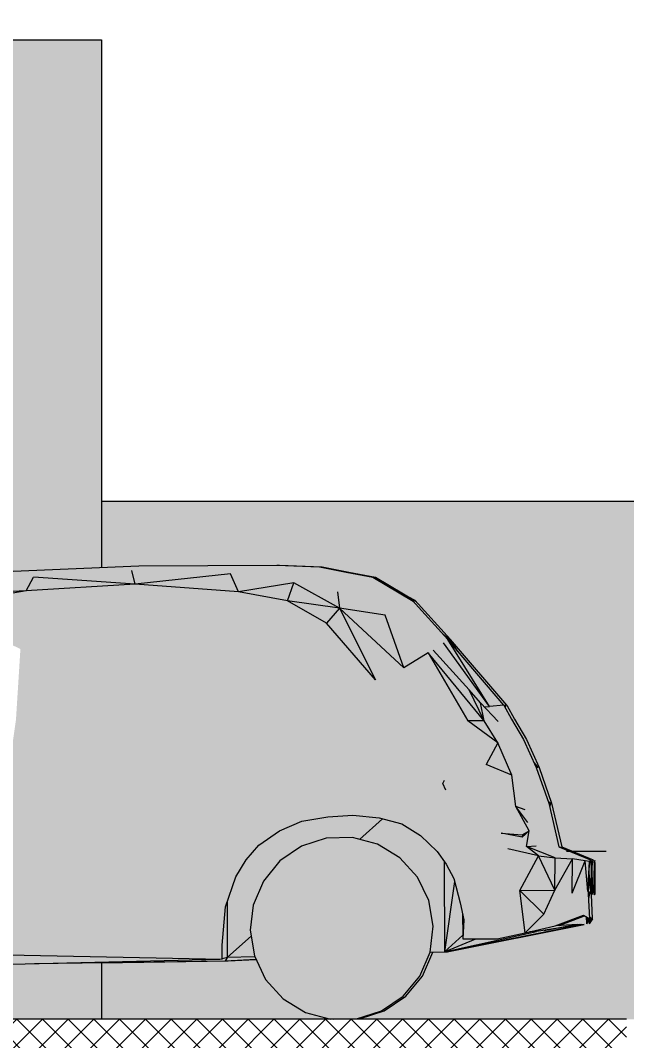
# Model space of a CAD drawing. Header units: millimetres. Extents: x 365175 to 2667127, y -330297 to -162108.
# Drawn here: x 1988079 to 1990244, y -327171 to -323525 of the extents above; entities that cross this region are included whole.
import ezdxf

# ---------------------------------------------------------------- set-up
doc = ezdxf.new("R2010")
doc.units = ezdxf.units.MM
doc.header["$MEASUREMENT"] = 0
doc.linetypes.add('Dashed', pattern=[282.222223, 141.111112, -141.111112])
for name, color, linetype in [('Cars', 7, 'Continuous'), ('Cotations - 1_100', 7, 'Continuous'), ('Sols_ Dalles', 7, 'Continuous'), ('TopoAlt', 7, 'Continuous')]:
    doc.layers.add(name, color=color, linetype=linetype)
doc.styles.add('STYLE_GENERE_4', font='')
doc.styles.get('STYLE_GENERE_4').set_extended_font_data('Arial')
doc.dimstyles.new('STYLE_GENERE__5', dxfattribs={"dimtxt": 250, "dimasz": 190, "dimexe": 0.18, "dimexo": 0.0625, "dimgap": 0, "dimtad": 1, "dimlfac": 0.001, "dimzin": 0, "dimdsep": 46, "dimtxsty": 'STYLE_GENERE_4', "dimblk": 'ARROWHEAD_6', "dimblk1": 'ARROWHEAD_6', "dimblk2": 'ARROWHEAD_6', "dimcen": 0.09, "dimse1": 1, "dimse2": 1, "dimclrd": 5, "dimclre": 5, "dimclrt": 5, "dimazin": 0, "dimtfac": 1, "dimtdec": 4, "dimtmove": 0, "dimatfit": 3, "dimfxl": 0, "dimtolj": 1, "dimtzin": 0, "dimarcsym": 0})

# ---------------------------------------------------------------- blocks, each defined once
blk = doc.blocks.new('Élément de coupe_786_2', base_point=(2255931.7, -327094.4))
at = {"layer": 'TopoAlt', "linetype": 'Continuous', "lineweight": 0, "true_color": 0x000000}
h = blk.add_hatch(color=18, dxfattribs=at)
h.paths.add_polyline_path([(1988368, -325480), (1988502.4, -325474.4), (1988994.8, -325471.6), (1988995.9, -325471.7), (1989004.7, -325471.6), (1989157, -325478), (1989252, -325496.8), (1989347.6, -325514.1), (1989463.1, -325583.3), (1989488.4, -325596.2), (1989615.1, -325737.1), (1989816, -325972), (1989843.6, -326022), (1989886.4, -326094.1), (1989931.7, -326194.5), (1989976.2, -326321.8), (1990012.5, -326478), (1990124.8, -326524.6), (1990121.9, -326548.3), (1990122.3, -326634.1), (1990122.4, -326646.3), (1990119.5, -326649.3), (1990118.5, -326648.6), (1990122.7, -326735.5), (1990110.5, -326752.8), (1990110.1, -326739.4), (1990100.6, -326752.8), (1990099.8, -326727.6), (1990094.3, -326724.2), (1990003.2, -326759), (1990068.4, -326754.8), (1990072.3, -326755.2), (1990078.3, -326754.8), (1990093.3, -326756.3), (1989603.8, -326853.1), (1989552.1, -326854.4), (1989552.1, -326854.7), (1989515.3, -326940.3), (1989455.9, -327012.1), (1989378.6, -327064.2), (1989289.8, -327092.4), (1989196.6, -327094.4), (1990344.4, -327094.4), (1990344.4, -327144.4), (1993566.1, -327144.4), (1993566.1, -327094.4), (1994466.1, -327094.4), (1994466.1, -326944.4), (1994766.1, -326944.4), (1994766.1, -325244.4), (1988368, -325244.4)])
h.paths.add_polyline_path([(1990126.5, -326638.6), (1990128.3, -326538.3), (1990128.2, -326527.6), (1990129.5, -326530.4), (1990131.5, -326527), (1990131.8, -326538.4), (1990132.2, -326634.1), (1990132.3, -326646.3), (1990129.5, -326649.3), (1990126.8, -326647.4)], flags=0)
for points in [[(1988820.6, -326885.8), (1988368, -326892.2), (1988368, -327094.4), (1989186.6, -327094.4), (1989096.7, -327070), (1989017.3, -327021.2), (1988954.9, -326952), (1988920.4, -326880.3)], [(1989186.6, -327094.4), (1989196.6, -327094.4), (1989195.9, -327094.2)]]:
    blk.add_hatch(color=18, dxfattribs=at).paths.add_polyline_path(points)
at = {"layer": 'TopoAlt', "color": 190, "linetype": 'Continuous', "lineweight": 5, "true_color": 0x8002ff}
blk.add_line((1994766.1, -325244.4), (1988368, -325244.4), dxfattribs=at)
blk = doc.blocks.new('Élément de coupe_845_2', base_point=(2255931.7, -327094.4))
at = {"layer": 'Sols_ Dalles', "linetype": 'Continuous', "lineweight": 5, "true_color": 0x252d2a}
h = blk.add_hatch(dxfattribs=at)
h.set_pattern_fill('Bloc_Béton_0002', color=250, style=0, pattern_type=2)
h.set_pattern_definition([(45, (2255931.67, -327094.36), (-45.961939, 45.961939), []), (135, (2255931.67, -327094.36), (45.961939, 45.961939), [])])
h.paths.add_polyline_path([(1980821.3, -327094.4), (1980821.3, -327244.4), (1990244.4, -327244.4), (1990244.4, -327094.4)])
at = {"layer": 'Sols_ Dalles', "color": 211, "linetype": 'Continuous', "lineweight": 5, "true_color": 0xfeaaff}
blk.add_line((1990244.4, -327094.4), (1985147.6, -327094.4), dxfattribs=at)
blk = doc.blocks.new('Élément de coupe_1157_2', base_point=(2255931.7, -327094.4))
at = {"layer": 'Cars', "linetype": 'Continuous', "lineweight": 0, "true_color": 0x000000}
for points in [[(1988502.4, -325474.4), (1987887.4, -325500), (1988125.2, -325514.9)], [(1988125.2, -325514.9), (1988476.3, -325490.9), (1988502.4, -325474.4)], [(1988476.3, -325490.9), (1988994.8, -325471.6), (1988502.4, -325474.4)], [(1988994.8, -325471.6), (1988476.3, -325490.9), (1988828.9, -325502.7)], [(1988994.8, -325471.6), (1988828.9, -325502.7), (1989147, -325478)], [(1989147, -325478), (1988828.9, -325502.7), (1989181.6, -325496.4)], [(1989242.1, -325496.8), (1989147, -325478), (1989181.6, -325496.4)], [(1987670.8, -325568.2), (1988125.2, -325514.9), (1987887.4, -325500)], [(1988476.3, -325490.9), (1988125.2, -325514.9), (1988489, -325540)], [(1988489, -325540), (1988828.9, -325502.7), (1988476.3, -325490.9)], [(1988858.5, -325567.3), (1988828.9, -325502.7), (1988489, -325540)], [(1989181.6, -325496.4), (1988828.9, -325502.7), (1989114.1, -325521.3)], [(1989055.5, -325534.8), (1988828.9, -325502.7), (1988858.5, -325567.3)], [(1989114.1, -325521.3), (1988828.9, -325502.7), (1989055.5, -325534.8)], [(1989114.1, -325521.3), (1989298.1, -325542.7), (1989181.6, -325496.4)], [(1989315.6, -325515.9), (1989181.6, -325496.4), (1989298.1, -325542.7)], [(1989181.6, -325496.4), (1989315.6, -325515.9), (1989242.1, -325496.8)], [(1989337.7, -325514.1), (1989242.1, -325496.8), (1989315.6, -325515.9)], [(1989315.6, -325515.9), (1989481.9, -325600.6), (1989337.7, -325514.1)], [(1987670.8, -325568.2), (1987756.4, -325580.6), (1988125.2, -325514.9)], [(1988125.2, -325514.9), (1987756.4, -325580.6), (1988098.8, -325562.8)], [(1988858.5, -325567.3), (1988489, -325540), (1988078.8, -325771.1)], [(1988098.8, -325562.8), (1988078.8, -325771.1), (1988489, -325540)], [(1988098.8, -325562.8), (1988489, -325540), (1988125.2, -325514.9)], [(1989055.5, -325534.8), (1988858.5, -325567.3), (1989033.5, -325598.9)], [(1989033.5, -325598.9), (1989219, -325625), (1989055.5, -325534.8)], [(1989114.1, -325521.3), (1989055.5, -325534.8), (1989211.4, -325566.9)], [(1989211.4, -325566.9), (1989055.5, -325534.8), (1989219, -325625)], [(1989211.4, -325566.9), (1989317.1, -325569.7), (1989114.1, -325521.3)], [(1989298.1, -325542.7), (1989114.1, -325521.3), (1989317.1, -325569.7)], [(1989298.1, -325542.7), (1989478.6, -325603), (1989315.6, -325515.9)], [(1989478.6, -325603), (1989298.1, -325542.7), (1989466.2, -325619.6)], [(1989298.1, -325542.7), (1989317.1, -325569.7), (1989466.2, -325619.6)], [(1989481.9, -325600.6), (1989315.6, -325515.9), (1989478.6, -325603)], [(1987756.4, -325580.6), (1987768.6, -325623.4), (1988098.8, -325562.8)], [(1988098.8, -325562.8), (1987768.6, -325623.4), (1988078.8, -325771.1)], [(1988078.8, -325771.1), (1988959.2, -325770.9), (1988858.5, -325567.3)], [(1989033.5, -325598.9), (1988858.5, -325567.3), (1988959.2, -325770.9)], [(1989381.4, -325650.6), (1989211.4, -325566.9), (1989219, -325625)], [(1989211.4, -325566.9), (1989381.4, -325650.6), (1989359.6, -325594.4)], [(1989359.6, -325594.4), (1989317.1, -325569.7), (1989211.4, -325566.9)], [(1989317.1, -325569.7), (1989359.6, -325594.4), (1989466.2, -325619.6)], [(1989453.2, -325583.3), (1989481.9, -325600.6), (1989478.4, -325596.2)], [(1988959.2, -325770.9), (1989172.5, -325679.4), (1989033.5, -325598.9)], [(1989219, -325625), (1989033.5, -325598.9), (1989172.5, -325679.4)], [(1989359.6, -325594.4), (1989381.4, -325650.6), (1989408.7, -325627)], [(1989359.6, -325594.4), (1989408.7, -325627), (1989466.2, -325619.6)], [(1989466.2, -325619.6), (1989408.7, -325627), (1989456, -325658.5)], [(1989466.2, -325619.6), (1989456, -325658.5), (1989590.5, -325749.5)], [(1989466.2, -325619.6), (1989605.2, -325737.1), (1989478.6, -325603)], [(1989590.5, -325749.5), (1989605.2, -325737.1), (1989466.2, -325619.6)], [(1989478.4, -325596.2), (1989481.9, -325600.6), (1989605.2, -325737.1)], [(1989481.9, -325600.6), (1989478.6, -325603), (1989605.2, -325737.1)], [(1989219, -325625), (1989172.5, -325679.4), (1989347.9, -325881)], [(1989448.7, -325838.1), (1989219, -325625), (1989347.9, -325881)], [(1989219, -325625), (1989448.7, -325838.1), (1989381.4, -325650.6)], [(1989381.4, -325650.6), (1989456, -325658.5), (1989408.7, -325627)], [(1989381.4, -325650.6), (1989448.7, -325838.1), (1989536.1, -325784.7)], [(1989456, -325658.5), (1989381.4, -325650.6), (1989536.1, -325784.7)], [(1989456, -325658.5), (1989536.1, -325784.7), (1989553.8, -325775.4)], [(1989456, -325658.5), (1989553.8, -325775.4), (1989590.5, -325749.5)], [(1989172.5, -325679.4), (1988959.2, -325770.9), (1989347.9, -325881)], [(1989590.5, -325749.5), (1989553.8, -325775.4), (1989681.7, -325916.9), (1989722.3, -325963), (1989724.2, -325965.1)], [(1989590.5, -325749.5), (1989754.7, -325976.3), (1989605.2, -325737.1)], [(1989590.5, -325749.5), (1989724.2, -325965.1), (1989736.1, -325977.6), (1989754.7, -325976.3)], [(1989806.1, -325972), (1989605.2, -325737.1), (1989754.7, -325976.3)], [(1988959.2, -325770.9), (1988063, -326023.5), (1989060.1, -325993)], [(1988063, -326023.5), (1988959.2, -325770.9), (1988078.8, -325771.1)], [(1988959.2, -325770.9), (1989060.1, -325993), (1989347.9, -325881)], [(1989536.1, -325784.7), (1989448.7, -325838.1), (1989677.1, -326027.9)], [(1989553.8, -325775.4), (1989536.1, -325784.7), (1989681.7, -325916.9)], [(1989735.1, -326028.1), (1989536.1, -325784.7), (1989677.1, -326027.9)], [(1989536.1, -325784.7), (1989735.1, -326028.1), (1989681.7, -325916.9)], [(1989347.9, -325881), (1989503.8, -326058.4), (1989448.7, -325838.1)], [(1989677.1, -326027.9), (1989448.7, -325838.1), (1989503.8, -326058.4)], [(1989347.9, -325881), (1989060.1, -325993), (1989282.9, -325986.7)], [(1989359.1, -325959.8), (1989347.9, -325881), (1989282.9, -325986.7)], [(1989503.8, -326058.4), (1989347.9, -325881), (1989359.1, -325959.8)], [(1989681.7, -325916.9), (1989735.1, -326028.1), (1989722.3, -325963)], [(1989282.9, -325986.7), (1989060.1, -325993), (1989088.7, -326067.9)], [(1989359.1, -325959.8), (1989088.7, -326067.9), (1989503.8, -326058.4)], [(1989359.1, -325959.8), (1989282.9, -325986.7), (1989088.7, -326067.9)], [(1989785.9, -326030.1), (1989722.3, -325963), (1989735.1, -326028.1)], [(1989754.7, -325976.3), (1989736.1, -325977.6), (1989785.9, -326030.1)], [(1989754.7, -325976.3), (1989785.9, -326030.1), (1989806.1, -325972)], [(1989833.6, -326022), (1989806.1, -325972), (1989785.9, -326030.1)], [(1989060.1, -325993), (1988051.2, -326105.3), (1989088.7, -326067.9)], [(1988051.2, -326105.3), (1989060.1, -325993), (1988063, -326023.5)], [(1989833.6, -326022), (1989785.9, -326030.1), (1989876.5, -326094.1)], [(1989088.7, -326067.9), (1989352.5, -326160.1), (1989503.8, -326058.4)], [(1989503.8, -326058.4), (1989352.5, -326160.1), (1989569.8, -326194)], [(1989503.8, -326058.4), (1989569.8, -326194), (1989677.1, -326027.9)], [(1989569.8, -326194), (1989742.6, -326183.7), (1989677.1, -326027.9)], [(1989784.6, -326106.1), (1989677.1, -326027.9), (1989742.6, -326183.7)], [(1989735.1, -326028.1), (1989677.1, -326027.9), (1989784.6, -326106.1)], [(1989735.1, -326028.1), (1989784.6, -326106.1), (1989785.9, -326030.1)], [(1989784.6, -326106.1), (1989921.8, -326194.5), (1989785.9, -326030.1)], [(1989921.8, -326194.5), (1989876.5, -326094.1), (1989785.9, -326030.1)], [(1989088.7, -326067.9), (1988051.2, -326105.3), (1989093.7, -326161.7)], [(1989352.5, -326160.1), (1989088.7, -326067.9), (1989093.7, -326161.7)], [(1988040, -326250.6), (1988834.2, -326259.9), (1988051.2, -326105.3)], [(1988051.2, -326105.3), (1988834.2, -326259.9), (1989093.7, -326161.7)], [(1989835, -326222), (1989784.6, -326106.1), (1989742.6, -326183.7)], [(1989835, -326222), (1989921.8, -326194.5), (1989784.6, -326106.1)], [(1988834.2, -326259.9), (1988906.5, -326335.2), (1989093.7, -326161.7)], [(1989093.7, -326161.7), (1988906.5, -326335.2), (1989113, -326250.6)], [(1989093.7, -326161.7), (1989113, -326250.6), (1989352.5, -326160.1)], [(1989363.9, -326231.3), (1989352.5, -326160.1), (1989113, -326250.6)], [(1989569.8, -326194), (1989352.5, -326160.1), (1989363.9, -326231.3)], [(1989569.8, -326194), (1989363.9, -326231.3), (1989593.3, -326239.4)], [(1989742.6, -326183.7), (1989569.8, -326194), (1989637.2, -326237)], [(1989593.3, -326239.4), (1989637.2, -326237), (1989569.8, -326194)], [(1989742.6, -326183.7), (1989637.2, -326237), (1989765.3, -326272.1)], [(1989848.2, -326333.8), (1989742.6, -326183.7), (1989765.3, -326272.1)], [(1989742.6, -326183.7), (1989848.2, -326333.8), (1989835, -326222)], [(1989921.8, -326194.5), (1989835, -326222), (1989966.3, -326321.8)], [(1989363.9, -326231.3), (1989113, -326250.6), (1989266.5, -326365.5)], [(1989360.8, -326374.8), (1989363.9, -326231.3), (1989266.5, -326365.5)], [(1989441.6, -326396.2), (1989363.9, -326231.3), (1989360.8, -326374.8)], [(1989363.9, -326231.3), (1989441.6, -326396.2), (1989598.9, -326276)], [(1989587.4, -326251.3), (1989363.9, -326231.3), (1989598.9, -326276)], [(1989593.3, -326239.4), (1989363.9, -326231.3), (1989587.4, -326251.3)], [(1989587.4, -326251.3), (1989589.1, -326255), (1989637.2, -326237), (1989593.3, -326239.4)], [(1989589.1, -326255), (1989598.9, -326276), (1989637.2, -326237)], [(1989598.9, -326276), (1989629.6, -326318.4), (1989637.2, -326237)], [(1989688.7, -326361.7), (1989637.2, -326237), (1989629.6, -326318.4)], [(1989765.3, -326272.1), (1989637.2, -326237), (1989688.7, -326361.7)], [(1989881.6, -326345.7), (1989966.3, -326321.8), (1989835, -326222)], [(1989881.6, -326345.7), (1989835, -326222), (1989848.2, -326333.8)], [(1988040, -326250.6), (1988020.4, -326664.1), (1988695.3, -326405.8)], [(1988834.2, -326259.9), (1988040, -326250.6), (1988695.3, -326405.8)], [(1988695.3, -326405.8), (1988906.5, -326335.2), (1988834.2, -326259.9)], [(1988906.5, -326335.2), (1989083.8, -326385.9), (1989113, -326250.6)], [(1989113, -326250.6), (1989083.8, -326385.9), (1989176.5, -326370.4)], [(1989266.5, -326365.5), (1989113, -326250.6), (1989176.5, -326370.4)], [(1989598.9, -326276), (1989441.6, -326396.2), (1989508.7, -326437.5)], [(1989598.9, -326276), (1989508.7, -326437.5), (1989629.6, -326318.4)], [(1989765.3, -326272.1), (1989688.7, -326361.7), (1989796.1, -326429)], [(1989848.2, -326333.8), (1989765.3, -326272.1), (1989796.1, -326429)], [(1988906.5, -326335.2), (1988695.3, -326405.8), (1988930.6, -326471.7)], [(1989083.8, -326385.9), (1988906.5, -326335.2), (1989004.3, -326421.3)], [(1988930.6, -326471.7), (1989004.3, -326421.3), (1988906.5, -326335.2)], [(1989688.7, -326361.7), (1989629.6, -326318.4), (1989508.7, -326437.5)], [(1989796.1, -326429), (1989871.6, -326435.8), (1989848.2, -326333.8)], [(1989848.2, -326333.8), (1989891.8, -326391), (1989881.6, -326345.7)], [(1989871.6, -326435.8), (1989896.6, -326420.7), (1989848.2, -326333.8)], [(1989891.8, -326391), (1989848.2, -326333.8), (1989896.6, -326420.7)], [(1989920.8, -326474.1), (1989966.3, -326321.8), (1989881.6, -326345.7)], [(1989920.8, -326474.1), (1989881.6, -326345.7), (1989891.8, -326391)], [(1989920.8, -326474.1), (1990002.5, -326478), (1989966.3, -326321.8)], [(1988848.6, -326585.9), (1988818.1, -326672.9), (1988818.7, -326872.5), (1988902.9, -326797.3), (1988899.4, -326776.1), (1988910.3, -326686.1), (1988946.7, -326600.3), (1989005.9, -326528.3), (1989082.9, -326475.9), (1989171.6, -326447.4), (1989264.8, -326445.1), (1989289.7, -326451.7), (1989372.3, -326377.8), (1989360.8, -326374.8), (1989266.5, -326365.5), (1989176.5, -326370.4), (1989083.8, -326385.9), (1989004.3, -326421.3), (1988930.6, -326471.7), (1988885.1, -326524.4)], [(1988848.6, -326585.9), (1988818.1, -326672.9), (1988818.5, -326787.6), (1988845.1, -326777.5), (1988818.6, -326823.7), (1988818.7, -326872.5), (1988902.9, -326797.3), (1988899.4, -326776.1), (1988910.3, -326686.1), (1988946.7, -326600.3), (1989005.9, -326528.3), (1989082.9, -326475.9), (1989171.6, -326447.4), (1989264.8, -326445.1), (1989289.7, -326451.7), (1989372.3, -326377.8), (1989360.8, -326374.8), (1989266.5, -326365.5), (1989176.5, -326370.4), (1989083.8, -326385.9), (1989004.3, -326421.3), (1988930.6, -326471.7), (1988885.1, -326524.4)], [(1989289.7, -326451.7), (1989354.8, -326469.1), (1989434.4, -326517.5), (1989497.2, -326586.5), (1989537.9, -326670.3), (1989553.3, -326762.2), (1989542.2, -326854.4), (1989593.8, -326853.1), (1989592.7, -326530.5), (1989567.4, -326494.5), (1989508.7, -326437.5), (1989441.6, -326396.2), (1989372.3, -326377.8)], [(1989289.7, -326451.7), (1989354.8, -326469.1), (1989434.4, -326517.5), (1989497.2, -326586.5), (1989537.9, -326670.3), (1989553.3, -326762.2), (1989542.2, -326854.4), (1989593.8, -326853.1), (1989592.7, -326530.5), (1989567.4, -326494.5), (1989508.7, -326437.5), (1989441.6, -326396.2), (1989372.3, -326377.8)], [(1989567.4, -326494.5), (1989688.7, -326361.7), (1989508.7, -326437.5)], [(1989567.4, -326494.5), (1989731.8, -326476.8), (1989688.7, -326361.7)], [(1989688.7, -326361.7), (1989731.8, -326476.8), (1989796.1, -326429)], [(1988695.3, -326405.8), (1988020.4, -326664.1), (1988607.5, -326646.4)], [(1988695.3, -326405.8), (1988607.5, -326646.4), (1988848.6, -326585.9)], [(1988930.6, -326471.7), (1988695.3, -326405.8), (1988885.1, -326524.4)], [(1988885.1, -326524.4), (1988695.3, -326405.8), (1988848.6, -326585.9)], [(1989877.7, -326432.1), (1989871.6, -326437.9), (1989873.6, -326442.3), (1989895.2, -326422), (1989895.3, -326421.5)], [(1989877.7, -326432.1), (1989871.6, -326437.9), (1989873.6, -326442.3), (1989895.2, -326422), (1989895.3, -326421.5)], [(1989887.3, -326476.6), (1989896.6, -326420.7), (1989871.7, -326444.2)], [(1989920.8, -326474.1), (1989896.6, -326420.7), (1989887.3, -326476.6)], [(1989891.8, -326391), (1989896.6, -326420.7), (1989920.8, -326474.1)], [(1989895.3, -326421.5), (1989895.2, -326422), (1989896.6, -326420.7)], [(1989895.3, -326421.5), (1989895.2, -326422), (1989896.6, -326420.7)], [(1989171.6, -326447.4), (1988910.3, -326686.1), (1989264.8, -326445.1)], [(1989264.8, -326445.1), (1988910.3, -326686.1), (1989354.8, -326469.1)], [(1988910.3, -326686.1), (1989171.6, -326447.4), (1989082.9, -326475.9)], [(1989796.1, -326429), (1989731.8, -326476.8), (1989819.6, -326485.1)], [(1989796.1, -326429), (1989798.4, -326429.4), (1989798.3, -326429.2)], [(1989796.1, -326429), (1989798.4, -326429.4), (1989798.3, -326429.2)], [(1989796.1, -326429), (1989819.6, -326485.1), (1989871.7, -326444.2)], [(1989798.3, -326429.2), (1989798.4, -326429.4), (1989865.3, -326442.9), (1989871.6, -326437.9), (1989848.8, -326433.7)], [(1989798.3, -326429.2), (1989798.4, -326429.4), (1989865.3, -326442.9), (1989871.6, -326437.9), (1989848.8, -326433.7)], [(1989887.3, -326476.6), (1989871.7, -326444.2), (1989819.6, -326485.1)], [(1989848.8, -326433.7), (1989871.6, -326437.9), (1989871.1, -326435.7)], [(1989848.8, -326433.7), (1989871.6, -326437.9), (1989871.1, -326435.7)], [(1989865.3, -326442.9), (1989871.7, -326444.2), (1989873.6, -326442.3), (1989871.6, -326437.9)], [(1989865.3, -326442.9), (1989871.7, -326444.2), (1989873.6, -326442.3), (1989871.6, -326437.9)], [(1989871.6, -326435.8), (1989871.1, -326435.7), (1989871.6, -326437.9), (1989877.7, -326432.1)], [(1989871.6, -326435.8), (1989871.1, -326435.7), (1989871.6, -326437.9), (1989877.7, -326432.1)], [(1989354.8, -326469.1), (1988910.3, -326686.1), (1989434.4, -326517.5)], [(1989005.9, -326528.3), (1988910.3, -326686.1), (1989082.9, -326475.9)], [(1989567.4, -326494.5), (1989599.3, -326539.9), (1989731.8, -326476.8)], [(1989599.3, -326539.9), (1989755.2, -326641.7), (1989731.8, -326476.8)], [(1989819.6, -326485.1), (1989731.8, -326476.8), (1989755.2, -326641.7)], [(1989863, -326633.9), (1989819.6, -326485.1), (1989755.2, -326641.7)], [(1989887.3, -326476.6), (1989819.6, -326485.1), (1989929.2, -326510.8)], [(1989929.2, -326510.8), (1989819.6, -326485.1), (1989863, -326633.9)], [(1989920.8, -326474.1), (1989887.3, -326476.6), (1989988.8, -326517.6)], [(1989887.3, -326476.6), (1989929.2, -326510.8), (1989988.8, -326517.6)], [(1990002.5, -326478), (1989920.8, -326474.1), (1990051.6, -326520.5)], [(1989920.8, -326474.1), (1989988.8, -326517.6), (1990051.6, -326520.5)], [(1990051.6, -326520.5), (1990096.8, -326527.6), (1990002.5, -326478)], [(1990096.8, -326527.6), (1990111.6, -326530.3), (1990002.5, -326478)], [(1990111.6, -326530.3), (1990114.9, -326524.6), (1990002.5, -326478)], [(1989434.4, -326517.5), (1988910.3, -326686.1), (1989497.2, -326586.5)], [(1988946.7, -326600.3), (1988910.3, -326686.1), (1989005.9, -326528.3)], [(1989599.3, -326539.9), (1989592.7, -326530.5), (1989593.8, -326853.1), (1989629.7, -326602.2), (1989627, -326591.8)], [(1989599.3, -326539.9), (1989592.7, -326530.5), (1989593.8, -326853.1), (1989629.7, -326602.2), (1989627, -326591.8)], [(1989863, -326633.9), (1989988.5, -326632.6), (1989929.2, -326510.8)], [(1989988.8, -326517.6), (1989929.2, -326510.8), (1989988.5, -326632.6)], [(1989988.8, -326517.6), (1989988.5, -326632.6), (1990051.6, -326520.5)], [(1990051.6, -326520.5), (1989988.5, -326632.6), (1990050.5, -326644.3)], [(1990051.6, -326520.5), (1990050.5, -326644.3), (1990096.8, -326527.6)], [(1990050.5, -326644.3), (1990106.1, -326637.2), (1990096.8, -326527.6)], [(1990096.8, -326527.6), (1990106.1, -326637.2), (1990111.6, -326530.3)], [(1990111.6, -326530.3), (1990106.1, -326637.2), (1990108.4, -326646.1)], [(1990111.6, -326530.3), (1990110.9, -326557.2), (1990114.9, -326524.6)], [(1990118.3, -326527.6), (1990118.4, -326538.3), (1990119.5, -326649.3)], [(1990119.5, -326530.4), (1990118.3, -326527.6), (1990119.5, -326649.3)], [(1990122.3, -326634.1), (1990121.5, -326527), (1990119.5, -326530.4)], [(1990119.5, -326530.4), (1990119.5, -326649.3), (1990122.4, -326646.3)], [(1990119.5, -326530.4), (1990122.4, -326646.3), (1990122.3, -326634.1)], [(1990122.3, -326634.1), (1990121.8, -326538.4), (1990121.5, -326527)], [(1989599.3, -326539.9), (1989627, -326591.8), (1989755.2, -326641.7)], [(1990112.7, -326542), (1990111.3, -326540), (1990110.9, -326557.2)], [(1990118.4, -326538.3), (1990116.5, -326638.6), (1990119.5, -326649.3)], [(1988811.2, -326692.4), (1988848.6, -326585.9), (1988607.5, -326646.4)], [(1989497.2, -326586.5), (1988910.3, -326686.1), (1989537.9, -326670.3)], [(1989629.7, -326602.2), (1989593.8, -326853.1), (1989658.9, -326793.7), (1989658.6, -326718.7), (1989649.7, -326678.2)], [(1989629.7, -326602.2), (1989593.8, -326853.1), (1989658.9, -326793.7), (1989658.6, -326718.7), (1989649.7, -326678.2)], [(1989755.2, -326641.7), (1989627, -326591.8), (1989649.7, -326678.2)], [(1989755.2, -326641.7), (1989649.7, -326678.2), (1989663.2, -326739.5)], [(1989755.2, -326641.7), (1989659, -326807.5), (1989782.2, -326807.1)], [(1989659, -326807.5), (1989755.2, -326641.7), (1989663.2, -326739.5)], [(1989863, -326633.9), (1989755.2, -326641.7), (1989782.2, -326807.1)], [(1989782.2, -326807.1), (1989881.6, -326786), (1989863, -326633.9)], [(1989988.5, -326632.6), (1989863, -326633.9), (1989948.9, -326718.2)], [(1989881.6, -326786), (1989948.9, -326718.2), (1989863, -326633.9)], [(1989988.5, -326632.6), (1989948.9, -326718.2), (1990050.5, -326644.3)], [(1990050.5, -326644.3), (1989948.9, -326718.2), (1989989.7, -326760.4)], [(1990050.5, -326644.3), (1989989.7, -326760.4), (1990106.1, -326637.2)], [(1990106.1, -326637.2), (1989989.7, -326760.4), (1990090.4, -326721.9)], [(1990112.8, -326735.5), (1990106.1, -326637.2), (1990090.4, -326721.9)], [(1990106.1, -326637.2), (1990112.8, -326735.5), (1990108.4, -326646.1)], [(1990116.5, -326638.6), (1990116.8, -326647.4), (1990119.5, -326649.3)], [(1988020.4, -326664.1), (1988025.5, -326705.5), (1988607.5, -326646.4)], [(1988607.5, -326646.4), (1988025.5, -326705.5), (1988677.4, -326694.6)], [(1988607.5, -326646.4), (1988677.4, -326694.6), (1988811.2, -326692.4)], [(1988799.7, -326877.3), (1988818.7, -326872.5), (1988818.1, -326672.9), (1988811.2, -326692.4), (1988799.7, -326829.2)], [(1988808.1, -326729), (1988813.3, -326754.4), (1988818.5, -326787.6), (1988818.1, -326672.9), (1988811.2, -326692.4)], [(1989537.9, -326670.3), (1988910.3, -326686.1), (1989553.3, -326762.2)], [(1988677.4, -326694.6), (1988019.5, -326809.1), (1988799.7, -326829.2)], [(1988019.5, -326809.1), (1988677.4, -326694.6), (1988025.5, -326705.5)], [(1988811.2, -326692.4), (1988677.4, -326694.6), (1988799.7, -326829.2)], [(1988914.5, -326868), (1988910.3, -326686.1), (1988899.4, -326776.1)], [(1989553.3, -326762.2), (1988910.3, -326686.1), (1989542.1, -326854.7)], [(1989542.1, -326854.7), (1988910.3, -326686.1), (1989505.4, -326940.3)], [(1988910.3, -326686.1), (1989445.9, -327012.1), (1989505.4, -326940.3)], [(1989445.9, -327012.1), (1988910.3, -326686.1), (1989368.6, -327064.2)], [(1989368.6, -327064.2), (1988910.3, -326686.1), (1989279.8, -327092.4)], [(1989279.8, -327092.4), (1988910.3, -326686.1), (1989186.6, -327094.4)], [(1989186.6, -327094.4), (1988910.3, -326686.1), (1989096.7, -327070)], [(1988910.3, -326686.1), (1989017.3, -327021.2), (1989096.7, -327070)], [(1989017.3, -327021.2), (1988910.3, -326686.1), (1988954.9, -326952)], [(1988954.9, -326952), (1988910.3, -326686.1), (1988914.5, -326868)], [(1989663.2, -326739.5), (1989658.6, -326718.7), (1989658.9, -326793.7), (1989659.8, -326793.8)], [(1989663.2, -326739.5), (1989658.6, -326718.7), (1989658.9, -326793.7), (1989659.8, -326793.8)], [(1989948.9, -326718.2), (1989881.6, -326786), (1989989.7, -326760.4)], [(1989948.9, -326718.2), (1989881.6, -326786), (1989989.7, -326760.4)], [(1990102.3, -326729.2), (1990099.8, -326727.6), (1990100.6, -326752.8)], [(1990102.3, -326729.2), (1990099.8, -326727.6), (1990100.6, -326752.8)], [(1990100.6, -326752.8), (1990112.8, -326735.5), (1990102.3, -326729.2)], [(1990100.6, -326752.8), (1990112.8, -326735.5), (1990102.3, -326729.2)], [(1989593.8, -326853.1), (1990083.4, -326756.3), (1989923, -326780.9)], [(1989593.8, -326853.1), (1990083.4, -326756.3), (1989923, -326780.9)], [(1989705.9, -326807.4), (1989593.8, -326853.1), (1989923, -326780.9), (1989898, -326782.1), (1989881.6, -326786), (1989782.2, -326807.1)], [(1989705.9, -326807.4), (1989593.8, -326853.1), (1989923, -326780.9), (1989898, -326782.1), (1989881.6, -326786), (1989782.2, -326807.1)], [(1989989.7, -326760.4), (1989898, -326782.1), (1989923, -326780.9), (1989950.1, -326776.7), (1990068.4, -326754.8), (1989991.2, -326759.8)], [(1989989.7, -326760.4), (1989898, -326782.1), (1989923, -326780.9), (1989950.1, -326776.7), (1990068.4, -326754.8), (1989991.2, -326759.8)], [(1990068.4, -326754.8), (1989950.1, -326776.7), (1990083.4, -326756.3)], [(1990068.4, -326754.8), (1989950.1, -326776.7), (1990083.4, -326756.3)], [(1988799.7, -326829.2), (1988019.5, -326809.1), (1988032.3, -326863.8)], [(1988799.7, -326829.2), (1988019.5, -326809.1), (1988032.3, -326863.8)], [(1988804.1, -326876.2), (1988818.7, -326872.5), (1988818.6, -326823.7), (1988810.1, -326838.5), (1988804.2, -326871)], [(1988902.9, -326797.3), (1988818.7, -326872.5), (1988915.5, -326870.1), (1988914.5, -326868)], [(1988902.9, -326797.3), (1988818.7, -326872.5), (1988915.5, -326870.1), (1988914.5, -326868)], [(1989658.9, -326793.7), (1989593.8, -326853.1), (1989705.9, -326807.4), (1989659, -326807.5), (1989659.8, -326793.8)], [(1989658.9, -326793.7), (1989593.8, -326853.1), (1989705.9, -326807.4), (1989659, -326807.5), (1989659.8, -326793.8)], [(1988799.7, -326829.2), (1988032.3, -326863.8), (1988799.7, -326879.7)], [(1988032.3, -326863.8), (1988575.7, -326875.1), (1988799.7, -326829.2)], [(1987316.3, -326904.3), (1986727.6, -326929), (1988790.8, -326879.5), (1988032.3, -326863.8)], [(1986727.6, -326929), (1986733.8, -326928.9), (1986796.1, -326926.7), (1987976.8, -326883.5), (1988574, -326878.1), (1988790.7, -326879.5), (1988790.8, -326879.5), (1988032.3, -326863.8), (1987316.3, -326904.3)], [(1988790.8, -326879.5), (1988129.2, -326895.4), (1988810.7, -326885.8), (1988818.7, -326872.5), (1988799.7, -326877.3), (1988799.7, -326879.7)], [(1988790.8, -326879.5), (1988129.2, -326895.4), (1988810.7, -326885.8), (1988818.7, -326872.5), (1988799.7, -326877.3), (1988799.7, -326879.7)], [(1988810.7, -326885.8), (1988920.1, -326879.8), (1988915.5, -326870.1), (1988818.7, -326872.5)], [(1988810.7, -326885.8), (1988920.1, -326879.8), (1988915.5, -326870.1), (1988818.7, -326872.5)]]:
    blk.add_hatch(color=18, dxfattribs=at).paths.add_polyline_path(points)
at = {"layer": 'Cars', "color": 7, "linetype": 'Continuous', "lineweight": 5}
for p, q in [((1987887.4, -325500), (1988502.4, -325474.4)), ((1988502.4, -325474.4), (1988994.8, -325471.6)), ((1988994.8, -325471.6), (1989147, -325478)), ((1989147, -325478), (1989242.1, -325496.8)), ((1988489, -325540), (1988476.3, -325490.9)), ((1988828.9, -325502.7), (1988489, -325540)), ((1988858.5, -325567.3), (1988828.9, -325502.7)), ((1989242.1, -325496.8), (1989337.7, -325514.1)), ((1989337.7, -325514.1), (1989481.9, -325600.6)), ((1988098.8, -325562.8), (1988125.2, -325514.9)), ((1988489, -325540), (1988098.8, -325562.8)), ((1988489, -325540), (1988125.2, -325514.9)), ((1988858.5, -325567.3), (1988489, -325540)), ((1989055.5, -325534.8), (1988858.5, -325567.3)), ((1989033.5, -325598.9), (1989055.5, -325534.8)), ((1989219, -325625), (1989055.5, -325534.8)), ((1988098.8, -325562.8), (1987756.4, -325580.6)), ((1988098.8, -325562.8), (1987768.6, -325623.4)), ((1989033.5, -325598.9), (1988858.5, -325567.3)), ((1989211.4, -325566.9), (1989219, -325625)), ((1989453.2, -325583.3), (1989478.4, -325596.2)), ((1989172.5, -325679.4), (1989033.5, -325598.9)), ((1989219, -325625), (1989033.5, -325598.9)), ((1989478.4, -325596.2), (1989605.2, -325737.1)), ((1989219, -325625), (1989172.5, -325679.4)), ((1989448.7, -325838.1), (1989219, -325625)), ((1989219, -325625), (1989347.9, -325881)), ((1989381.4, -325650.6), (1989219, -325625)), ((1989448.7, -325838.1), (1989381.4, -325650.6)), ((1989347.9, -325881), (1989172.5, -325679.4)), ((1989754.7, -325976.3), (1989590.5, -325749.5)), ((1989754.7, -325976.3), (1989605.2, -325737.1)), ((1989806.1, -325972), (1989605.2, -325737.1)), ((1989536.1, -325784.7), (1989448.7, -325838.1)), ((1989735.1, -326028.1), (1989536.1, -325784.7)), ((1989536.1, -325784.7), (1989677.1, -326027.9)), ((1989681.7, -325916.9), (1989553.8, -325775.4)), ((1989722.3, -325963), (1989681.7, -325916.9)), ((1989735.1, -326028.1), (1989681.7, -325916.9)), ((1989735.1, -326028.1), (1989722.3, -325963)), ((1989785.9, -326030.1), (1989722.3, -325963)), ((1989736.1, -325977.6), (1989754.7, -325976.3)), ((1989806.1, -325972), (1989754.7, -325976.3)), ((1989806.1, -325972), (1989833.6, -326022)), ((1989833.6, -326022), (1989876.5, -326094.1)), ((1989784.6, -326106.1), (1989677.1, -326027.9)), ((1989735.1, -326028.1), (1989677.1, -326027.9)), ((1989784.6, -326106.1), (1989735.1, -326028.1)), ((1989876.5, -326094.1), (1989921.8, -326194.5)), ((1989784.6, -326106.1), (1989742.6, -326183.7)), ((1989835, -326222), (1989784.6, -326106.1)), ((1989835, -326222), (1989742.6, -326183.7)), ((1989921.8, -326194.5), (1989966.3, -326321.8)), ((1989587.4, -326251.3), (1989593.3, -326239.4)), ((1989848.2, -326333.8), (1989835, -326222)), ((1989598.9, -326276), (1989587.4, -326251.3)), ((1989881.6, -326345.7), (1989848.2, -326333.8)), ((1989896.6, -326420.7), (1989848.2, -326333.8)), ((1989891.8, -326391), (1989848.2, -326333.8)), ((1989966.3, -326321.8), (1990002.5, -326478)), ((1989004.3, -326421.3), (1989083.8, -326385.9)), ((1989083.8, -326385.9), (1989176.5, -326370.4)), ((1989176.5, -326370.4), (1989266.5, -326365.5)), ((1989266.5, -326365.5), (1989360.8, -326374.8)), ((1989372.3, -326377.8), (1989289.7, -326451.7)), ((1989360.8, -326374.8), (1989441.6, -326396.2)), ((1988930.6, -326471.7), (1989004.3, -326421.3)), ((1989441.6, -326396.2), (1989508.7, -326437.5)), ((1989871.6, -326435.8), (1989896.6, -326420.7)), ((1989896.6, -326420.7), (1989871.7, -326444.2)), ((1989887.3, -326476.6), (1989896.6, -326420.7)), ((1989895.2, -326422), (1989895.3, -326421.5)), ((1989171.6, -326447.4), (1989082.9, -326475.9)), ((1989264.8, -326445.1), (1989171.6, -326447.4)), ((1989354.8, -326469.1), (1989264.8, -326445.1)), ((1989508.7, -326437.5), (1989567.4, -326494.5)), ((1989871.7, -326444.2), (1989796.1, -326429)), ((1989796.1, -326429), (1989871.6, -326435.8)), ((1989877.7, -326432.1), (1989871.6, -326437.9)), ((1988885.1, -326524.4), (1988930.6, -326471.7)), ((1989082.9, -326475.9), (1989005.9, -326528.3)), ((1989434.4, -326517.5), (1989354.8, -326469.1)), ((1989567.4, -326494.5), (1989599.3, -326539.9)), ((1989929.2, -326510.8), (1989819.6, -326485.1)), ((1989887.3, -326476.6), (1989920.8, -326474.1)), ((1989988.8, -326517.6), (1989887.3, -326476.6)), ((1989929.2, -326510.8), (1989887.3, -326476.6)), ((1990002.5, -326478), (1990114.9, -326524.6)), ((1988848.6, -326585.9), (1988885.1, -326524.4)), ((1989005.9, -326528.3), (1988946.7, -326600.3)), ((1989497.2, -326586.5), (1989434.4, -326517.5)), ((1989592.7, -326530.5), (1989593.8, -326853.1)), ((1989863, -326633.9), (1989929.2, -326510.8)), ((1989929.2, -326510.8), (1989988.8, -326517.6)), ((1989988.5, -326632.6), (1989929.2, -326510.8)), ((1989988.5, -326632.6), (1989988.8, -326517.6)), ((1989988.5, -326632.6), (1990051.6, -326520.5)), ((1989988.8, -326517.6), (1990051.6, -326520.5)), ((1990050.5, -326644.3), (1990051.6, -326520.5)), ((1990050.5, -326644.3), (1990096.8, -326527.6)), ((1990096.8, -326527.6), (1990051.6, -326520.5)), ((1990106.1, -326637.2), (1990096.8, -326527.6)), ((1990111.6, -326530.3), (1990096.8, -326527.6)), ((1990106.1, -326637.2), (1990111.6, -326530.3)), ((1990108.4, -326646.1), (1990111.6, -326530.3)), ((1990110.9, -326557.2), (1990114.9, -326524.6)), ((1990114.9, -326524.6), (1990111.6, -326530.3)), ((1990118.3, -326527.6), (1990118.4, -326538.3)), ((1990119.5, -326530.4), (1990118.3, -326527.6)), ((1990121.5, -326527), (1990119.5, -326530.4)), ((1990121.8, -326538.4), (1990121.5, -326527)), ((1989599.3, -326539.9), (1989627, -326591.8)), ((1990118.4, -326538.3), (1990116.5, -326638.6)), ((1990122.3, -326634.1), (1990121.8, -326538.4)), ((1988811.2, -326692.4), (1988848.6, -326585.9)), ((1988946.7, -326600.3), (1988910.3, -326686.1)), ((1989537.9, -326670.3), (1989497.2, -326586.5)), ((1989629.7, -326602.2), (1989593.8, -326853.1)), ((1989627, -326591.8), (1989649.7, -326678.2)), ((1989863, -326633.9), (1989988.5, -326632.6)), ((1989881.6, -326786), (1989863, -326633.9)), ((1989863, -326633.9), (1989948.9, -326718.2)), ((1989948.9, -326718.2), (1989988.5, -326632.6)), ((1990116.5, -326638.6), (1990116.8, -326647.4)), ((1990122.4, -326646.3), (1990122.3, -326634.1)), ((1988818.7, -326872.5), (1988818.1, -326672.9)), ((1989553.3, -326762.2), (1989537.9, -326670.3)), ((1989649.7, -326678.2), (1989663.2, -326739.5)), ((1990112.8, -326735.5), (1990108.4, -326646.1)), ((1990116.8, -326647.4), (1990119.5, -326649.3)), ((1990119.5, -326649.3), (1990122.4, -326646.3)), ((1988799.7, -326829.2), (1988811.2, -326692.4)), ((1988910.3, -326686.1), (1988899.4, -326776.1)), ((1989658.6, -326718.7), (1989658.9, -326793.7)), ((1989663.2, -326739.5), (1989659, -326807.5)), ((1989881.6, -326786), (1989948.9, -326718.2)), ((1989989.7, -326760.4), (1990090.4, -326721.9)), ((1990090.4, -326721.9), (1990112.8, -326735.5)), ((1990099.8, -326727.6), (1990100.6, -326752.8)), ((1990112.8, -326735.5), (1990100.6, -326752.8)), ((1988899.4, -326776.1), (1988914.5, -326868)), ((1989542.1, -326854.7), (1989553.3, -326762.2)), ((1989593.8, -326853.1), (1990083.4, -326756.3)), ((1989593.8, -326853.1), (1989923, -326780.9)), ((1989782.2, -326807.1), (1989881.6, -326786)), ((1989881.6, -326786), (1989989.7, -326760.4)), ((1989923, -326780.9), (1989898, -326782.1)), ((1990083.4, -326756.3), (1989923, -326780.9)), ((1989950.1, -326776.7), (1990068.4, -326754.8)), ((1989991.2, -326759.8), (1990068.4, -326754.8)), ((1990068.4, -326754.8), (1990083.4, -326756.3)), ((1988902.9, -326797.3), (1988818.7, -326872.5)), ((1989593.8, -326853.1), (1989658.9, -326793.7)), ((1989593.8, -326853.1), (1989705.9, -326807.4)), ((1989658.9, -326793.7), (1989659.8, -326793.8)), ((1989659, -326807.5), (1989782.2, -326807.1)), ((1988799.7, -326879.7), (1988799.7, -326829.2)), ((1989505.4, -326940.3), (1989542.1, -326854.7)), ((1989542.2, -326854.4), (1989593.8, -326853.1)), ((1986701.1, -326929.7), (1988790.8, -326879.5)), ((1988032.3, -326863.8), (1988799.7, -326879.7)), ((1988129.2, -326895.4), (1988810.7, -326885.8)), ((1988799.7, -326877.3), (1988818.7, -326872.5)), ((1988818.7, -326872.5), (1988810.7, -326885.8)), ((1988810.7, -326885.8), (1988920.1, -326879.8)), ((1988818.7, -326872.5), (1988915.5, -326870.1)), ((1988914.5, -326868), (1988954.9, -326952)), ((1988954.9, -326952), (1989017.3, -327021.2)), ((1989445.9, -327012.1), (1989505.4, -326940.3)), ((1989017.3, -327021.2), (1989096.7, -327070)), ((1989368.6, -327064.2), (1989445.9, -327012.1)), ((1989096.7, -327070), (1989186.6, -327094.4)), ((1989279.8, -327092.4), (1989368.6, -327064.2)), ((1989186.6, -327094.4), (1989279.8, -327092.4))]:
    blk.add_line(p, q, dxfattribs=at)
blk = doc.blocks.new('Élément de coupe_1242_2', base_point=(2255931.7, -327094.4))
at = {"linetype": 'Continuous', "lineweight": 0, "true_color": 0x000000}
for points in [[(1988353, -323594.4), (1988353, -325480.6), (1988368, -325480), (1988368, -323594.4)], [(1988368, -326892), (1988353, -326892.2), (1988353, -327094.4), (1988368, -327094.4)]]:
    blk.add_hatch(color=18, dxfattribs=at).paths.add_polyline_path(points)
at = {"color": 7, "linetype": 'Continuous', "lineweight": 5}
for p, q in [((1988353, -323594.4), (1988368, -323594.4)), ((1988368, -323594.4), (1988368, -325480)), ((1988368, -326892), (1988368, -327094.4))]:
    blk.add_line(p, q, dxfattribs=at)
blk = doc.blocks.new('Élément de coupe_1243_2', base_point=(2255931.7, -327094.4))
at = {"linetype": 'Continuous', "lineweight": 0, "true_color": 0x000000}
for points in [[(1984368, -326469.4), (1984425.3, -326469.4), (1984425.3, -325494.3), (1984446.7, -325494.4), (1984446.7, -323594.4), (1984368, -323594.4)], [(1987950.2, -325497.3), (1988353, -325480.6), (1988353, -323594.4), (1987950.2, -323594.4)], [(1984414.4, -326469.4), (1984425.3, -326469.4), (1984425.3, -325494.3), (1984414.4, -325514.1)], [(1984368, -326469.4), (1984407.5, -326469.4), (1984407.5, -325618.5), (1984368, -325619.2)], [(1987950.2, -327094.4), (1988353, -327094.4), (1988353, -326892.2), (1988129.2, -326895.4), (1987959.4, -326899.5), (1987950.2, -326899.8)]]:
    blk.add_hatch(color=18, dxfattribs=at).paths.add_polyline_path(points)
at = {"color": 7, "linetype": 'Continuous', "lineweight": 5}
for p, q in [((1984368, -323594.4), (1984446.7, -323594.4)), ((1984368, -323594.4), (1984368, -326469.4)), ((1987950.2, -323594.4), (1988353, -323594.4))]:
    blk.add_line(p, q, dxfattribs=at)
blk = doc.blocks.new('Élément de coupe_1278_2', base_point=(2255931.7, -327094.4))
at = {"layer": 'Cars', "linetype": 'Continuous', "lineweight": 0, "true_color": 0x000000}
for points in [[(1988995.9, -325471.7), (1988999.4, -325471.8), (1989004.7, -325471.6)], [(1989004.7, -325471.6), (1988999.4, -325471.8), (1989002.9, -325472)], [(1989002.9, -325472), (1989147, -325478), (1989149.8, -325478.6), (1989157, -325478), (1989004.7, -325471.6)], [(1989157, -325478), (1989149.8, -325478.6), (1989162.8, -325481.1)], [(1989157, -325478), (1989162.8, -325481.1), (1989241.8, -325496.7), (1989252, -325496.8)], [(1989252, -325496.8), (1989241.8, -325496.7), (1989242.1, -325496.8), (1989274.8, -325502.7)], [(1989252, -325496.8), (1989274.8, -325502.7), (1989337.7, -325514.1), (1989338.9, -325514.8), (1989347.6, -325514.1)], [(1989347.6, -325514.1), (1989338.9, -325514.8), (1989426.1, -325567.1), (1989491.9, -325600.6)], [(1989491.9, -325600.6), (1989426.1, -325567.1), (1989453.2, -325583.3), (1989478.4, -325596.2), (1989480.8, -325598.8), (1989488.6, -325603)], [(1989488.4, -325596.2), (1989463.1, -325583.3), (1989491.9, -325600.6)], [(1989488.6, -325603), (1989480.8, -325598.8), (1989482.8, -325601.1)], [(1989488.6, -325603), (1989482.8, -325601.1), (1989486.7, -325605.4)], [(1989486.7, -325605.4), (1989573.7, -325702.1), (1989615.1, -325737.1), (1989488.6, -325603)], [(1989488.4, -325596.2), (1989491.9, -325600.6), (1989615.1, -325737.1)], [(1989491.9, -325600.6), (1989488.6, -325603), (1989615.1, -325737.1)], [(1989615.1, -325737.1), (1989573.7, -325702.1), (1989605.2, -325737.1), (1989609.4, -325742)], [(1989615.1, -325737.1), (1989609.4, -325742), (1989642.1, -325780.2)], [(1989615.1, -325737.1), (1989642.1, -325780.2), (1989806.1, -325972), (1989806.5, -325972.8), (1989816, -325972)], [(1989806.5, -325972.8), (1989812.2, -325983), (1989816, -325972)], [(1989812.2, -325983), (1989833.6, -326022), (1989834.6, -326023.5), (1989843.6, -326022), (1989816, -325972)], [(1989834.6, -326023.5), (1989869.3, -326082), (1989886.4, -326094.1), (1989843.6, -326022)], [(1989886.4, -326094.1), (1989869.3, -326082), (1989876.5, -326094.1), (1989909.9, -326168.1), (1989931.7, -326194.5)], [(1989909.9, -326168.1), (1989917.7, -326185.5), (1989931.7, -326194.5)], [(1989931.7, -326194.5), (1989917.7, -326185.5), (1989921.8, -326194.5), (1989922.8, -326197.4)], [(1989922.8, -326197.4), (1989962.7, -326311.5), (1989976.2, -326321.8), (1989931.7, -326194.5)], [(1989976.2, -326321.8), (1989962.7, -326311.5), (1989966.3, -326321.8), (1989966.9, -326324.4)], [(1989966.9, -326324.4), (1989970.6, -326340.5), (1989976.2, -326321.8)], [(1989976.2, -326321.8), (1989970.6, -326340.5), (1990002.4, -326477.5), (1990012.5, -326478)], [(1990002.4, -326477.5), (1990002.5, -326478), (1990021.6, -326485.9), (1990012.5, -326478)], [(1990049.6, -326497.5), (1990012.5, -326478), (1990021.6, -326485.9)], [(1990012.5, -326478), (1990076.6, -326508.7), (1990114.9, -326524.6), (1990114.6, -326526.9), (1990118.3, -326528.7), (1990118.3, -326527.6), (1990118.9, -326529), (1990120, -326529.5), (1990121.5, -326527), (1990121.6, -326530.1), (1990124.8, -326524.6)], [(1990076.6, -326508.7), (1990012.5, -326478), (1990049.6, -326497.5)], [(1990110.9, -326557.2), (1990110.5, -326571.4), (1990116.1, -326637.2), (1990116.8, -326622.1), (1990118.4, -326538.3), (1990118.3, -326529.7), (1990114.4, -326529)], [(1990114.4, -326529), (1990118.3, -326529.7), (1990118.3, -326528.7), (1990114.6, -326526.9)], [(1990118.9, -326529), (1990119.3, -326529.8), (1990119.8, -326529.9), (1990120, -326529.5)], [(1990119.8, -326529.9), (1990119.3, -326529.8), (1990119.5, -326530.4)], [(1990124.8, -326524.6), (1990121.6, -326530.1), (1990121.8, -326538.4), (1990121.9, -326548.3)], [(1990128.2, -326527.6), (1990128.3, -326538.3), (1990129.5, -326649.3)], [(1990129.5, -326530.4), (1990128.2, -326527.6), (1990129.5, -326649.3)], [(1990132.2, -326634.1), (1990131.5, -326527), (1990129.5, -326530.4)], [(1990129.5, -326530.4), (1990129.5, -326649.3), (1990132.3, -326646.3)], [(1990129.5, -326530.4), (1990132.3, -326646.3), (1990132.2, -326634.1)], [(1990132.2, -326634.1), (1990131.8, -326538.4), (1990131.5, -326527)], [(1990108.6, -326638.1), (1990116.1, -326637.2), (1990110.5, -326571.4)], [(1990121.9, -326540.8), (1990121.9, -326548.3), (1990122.7, -326542)], [(1990128.3, -326538.3), (1990126.5, -326638.6), (1990129.5, -326649.3)], [(1990108.6, -326638.1), (1990108.4, -326645.3), (1990116.1, -326637.2)], [(1990108.4, -326645.3), (1990108.4, -326646.1), (1990109.7, -326671.7), (1990116.1, -326637.2)], [(1990109.7, -326671.7), (1990112.5, -326729.3), (1990122.7, -326735.5), (1990116.1, -326637.2)], [(1990116.1, -326637.2), (1990116.6, -326639.1), (1990116.5, -326638.6), (1990116.8, -326622.1)], [(1990116.1, -326637.2), (1990122.7, -326735.5), (1990118.5, -326648.6), (1990116.8, -326647.4), (1990116.6, -326639.1)], [(1990126.5, -326638.6), (1990126.8, -326647.4), (1990129.5, -326649.3)], [(1990000.8, -326759.2), (1990003.2, -326759), (1990094.3, -326724.2), (1990090.4, -326721.9), (1990005.3, -326754.4)], [(1990111.7, -326737.1), (1990110.1, -326739.4), (1990110.5, -326752.8)], [(1990111.7, -326737.1), (1990110.1, -326739.4), (1990110.5, -326752.8)], [(1990110.5, -326752.8), (1990122.7, -326735.5), (1990112.5, -326729.3), (1990112.8, -326735.5), (1990111.7, -326737.1)], [(1990110.5, -326752.8), (1990122.7, -326735.5), (1990112.5, -326729.3), (1990112.8, -326735.5), (1990111.7, -326737.1)], [(1989694.8, -326833.1), (1989603.8, -326853.1), (1990093.3, -326756.3), (1990049, -326763.1)], [(1989694.8, -326833.1), (1989603.8, -326853.1), (1990093.3, -326756.3), (1990049, -326763.1)], [(1989991.2, -326759.8), (1989998.7, -326759.3), (1989997, -326757.6)], [(1989991.2, -326759.8), (1989998.7, -326759.3), (1989997, -326757.6)], [(1990002.2, -326755.6), (1989997, -326757.6), (1989998.7, -326759.3), (1990000.3, -326759.2)], [(1990002.2, -326755.6), (1990000.3, -326759.2), (1990000.8, -326759.2), (1990005.3, -326754.4)], [(1990049, -326763.1), (1990093.3, -326756.3), (1990078.3, -326754.8), (1990074.9, -326755.5), (1990083.4, -326756.3)], [(1990049, -326763.1), (1990093.3, -326756.3), (1990078.3, -326754.8), (1990074.9, -326755.5), (1990083.4, -326756.3)], [(1990072.3, -326755.2), (1990074.9, -326755.5), (1990078.3, -326754.8)], [(1990072.3, -326755.2), (1990074.9, -326755.5), (1990078.3, -326754.8)], [(1989506.9, -326936.8), (1989515.3, -326940.3), (1989552.1, -326854.7), (1989550, -326854.2), (1989542.2, -326854.4), (1989542.1, -326854.7)], [(1989550, -326854.2), (1989552.1, -326854.7), (1989552.2, -326854.1)], [(1989552.2, -326854.1), (1989552.1, -326854.4), (1989603.8, -326853.1), (1989603.8, -326851.1), (1989593.8, -326853.1)], [(1989552.2, -326854.1), (1989552.1, -326854.4), (1989603.8, -326853.1), (1989603.8, -326851.1), (1989593.8, -326853.1)], [(1989613.1, -326849.3), (1989603.8, -326853.1), (1989694.8, -326833.1)], [(1989613.1, -326849.3), (1989603.8, -326853.1), (1989694.8, -326833.1)], [(1989603.8, -326853.1), (1989613.1, -326849.3), (1989606.5, -326850.6)], [(1989603.8, -326853.1), (1989613.1, -326849.3), (1989606.5, -326850.6)], [(1989604.1, -326851.1), (1989603.8, -326853.1), (1989606.5, -326850.6)], [(1989604.1, -326851.1), (1989603.8, -326853.1), (1989606.5, -326850.6)], [(1989604.1, -326851.1), (1989603.8, -326851.1), (1989603.8, -326853.1)], [(1989604.1, -326851.1), (1989603.8, -326851.1), (1989603.8, -326853.1)], [(1988810.7, -326885.8), (1988368, -326892), (1988368, -326892.2), (1988820.6, -326885.8), (1988821, -326885.2)], [(1988810.7, -326885.8), (1988368, -326892), (1988368, -326892.2), (1988820.6, -326885.8), (1988821, -326885.2)], [(1988821, -326885.2), (1988820.6, -326885.8), (1988920.4, -326880.3), (1988920.1, -326879.8)], [(1988821, -326885.2), (1988820.6, -326885.8), (1988920.4, -326880.3), (1988920.1, -326879.8)], [(1989505.4, -326940.3), (1989449.3, -327008.1), (1989455.9, -327012.1), (1989515.3, -326940.3), (1989506.9, -326936.8)], [(1989374.1, -327060.5), (1989378.6, -327064.2), (1989455.9, -327012.1), (1989449.3, -327008.1), (1989445.9, -327012.1)], [(1989368.6, -327064.2), (1989287.5, -327089.9), (1989289.8, -327092.4), (1989378.6, -327064.2), (1989374.1, -327060.5)], [(1989195.9, -327094.2), (1989196.6, -327094.4), (1989196.4, -327094.2)], [(1989196.4, -327094.2), (1989196.6, -327094.4), (1989289.8, -327092.4), (1989287.5, -327089.9), (1989279.8, -327092.4)]]:
    blk.add_hatch(color=18, dxfattribs=at).paths.add_polyline_path(points)
at = {"layer": 'Cars', "color": 7, "linetype": 'Continuous', "lineweight": 5}
for p, q in [((1988995.9, -325471.7), (1989004.7, -325471.6)), ((1989004.7, -325471.6), (1989157, -325478)), ((1989157, -325478), (1989252, -325496.8)), ((1989252, -325496.8), (1989347.6, -325514.1)), ((1989347.6, -325514.1), (1989491.9, -325600.6)), ((1989463.1, -325583.3), (1989488.4, -325596.2)), ((1989488.4, -325596.2), (1989615.1, -325737.1)), ((1989642.1, -325780.2), (1989615.1, -325737.1)), ((1989816, -325972), (1989615.1, -325737.1)), ((1989816, -325972), (1989806.5, -325972.8)), ((1989816, -325972), (1989843.6, -326022)), ((1989843.6, -326022), (1989886.4, -326094.1)), ((1989886.4, -326094.1), (1989931.7, -326194.5)), ((1989931.7, -326194.5), (1989976.2, -326321.8)), ((1989976.2, -326321.8), (1990012.5, -326478)), ((1990012.5, -326478), (1990124.8, -326524.6)), ((1990118.3, -326529.7), (1990114.4, -326529)), ((1990119.8, -326529.9), (1990119.3, -326529.8)), ((1990124.8, -326524.6), (1990121.6, -326530.1)), ((1990121.9, -326548.3), (1990124.8, -326524.6)), ((1990128.2, -326527.6), (1990128.3, -326538.3)), ((1990129.5, -326530.4), (1990128.2, -326527.6)), ((1990131.5, -326527), (1990129.5, -326530.4)), ((1990131.8, -326538.4), (1990131.5, -326527)), ((1990116.1, -326637.2), (1990110.5, -326571.4)), ((1990128.3, -326538.3), (1990126.5, -326638.6)), ((1990132.2, -326634.1), (1990131.8, -326538.4)), ((1990116.1, -326637.2), (1990116.8, -326622.1)), ((1990126.5, -326638.6), (1990126.8, -326647.4)), ((1990132.3, -326646.3), (1990132.2, -326634.1)), ((1990122.7, -326735.5), (1990118.5, -326648.6)), ((1990126.8, -326647.4), (1990129.5, -326649.3)), ((1990129.5, -326649.3), (1990132.3, -326646.3)), ((1990003.2, -326759), (1990094.3, -326724.2)), ((1990110.1, -326739.4), (1990110.5, -326752.8)), ((1990122.7, -326735.5), (1990110.5, -326752.8)), ((1990112.5, -326729.3), (1990122.7, -326735.5)), ((1989603.8, -326853.1), (1990093.3, -326756.3)), ((1990093.3, -326756.3), (1990049, -326763.1)), ((1990072.3, -326755.2), (1990078.3, -326754.8)), ((1990074.9, -326755.5), (1990078.3, -326754.8)), ((1990078.3, -326754.8), (1990093.3, -326756.3)), ((1989515.3, -326940.3), (1989552.1, -326854.7)), ((1989552.1, -326854.4), (1989603.8, -326853.1)), ((1989552.1, -326854.7), (1989552.2, -326854.1)), ((1989603.8, -326853.1), (1989694.8, -326833.1)), ((1989603.8, -326853.1), (1989613.1, -326849.3)), ((1989603.8, -326853.1), (1989606.5, -326850.6)), ((1989604.1, -326851.1), (1989603.8, -326853.1)), ((1989603.8, -326851.1), (1989603.8, -326853.1)), ((1988368, -326892.2), (1988820.6, -326885.8)), ((1988820.6, -326885.8), (1988920.4, -326880.3)), ((1988821, -326885.2), (1988820.6, -326885.8)), ((1989455.9, -327012.1), (1989515.3, -326940.3)), ((1989378.6, -327064.2), (1989455.9, -327012.1)), ((1989289.8, -327092.4), (1989378.6, -327064.2)), ((1989195.9, -327094.2), (1989196.6, -327094.4)), ((1989196.6, -327094.4), (1989289.8, -327092.4))]:
    blk.add_line(p, q, dxfattribs=at)
blk = doc.blocks.new('*D1548', base_point=(2255931.7, -327094.4))
at = {"layer": 'Cotations - 1_100', "color": 5, "linetype": 'Continuous', "lineweight": 5}
for p, q in [((1991538.5, -322694.4), (1991738.5, -322894.4)), ((1991826, -322794.4), (1991451, -322794.4)), ((1991638.5, -326494.4), (1991638.5, -322794.4)), ((1991538.5, -326394.4), (1991738.5, -326594.4)), ((1991826, -326494.4), (1991451, -326494.4)), ((1991638.5, -326644.4), (1991638.5, -326494.4))]:
    blk.add_line(p, q, dxfattribs=at)
at = {"layer": 'Cotations - 1_100', "color": 5, "lineweight": 5, "char_height": 250, "attachment_point": 7, "rotation": 90, "style": 'STYLE_GENERE_4'}
for s, insert in [('\\A1;{\\pql;\\fArial|b0|i0|c0|p38;0,20}', (1991588.5, -323559.5)), ('\\A1;{\\pql;\\fArial|b0|i0|c0|p38;3,70}', (1991588.5, -325309.5))]:
    blk.add_mtext(s, dxfattribs=dict(at, insert=insert))
blk = doc.blocks.new('ARROWHEAD_6')
at = {"color": 0, "linetype": 'Continuous', "lineweight": 0}
for p, q in [((-0.5, -0.5), (0.5, 0.5)), ((0, 0), (-1, 0))]:
    blk.add_line(p, q, dxfattribs=at)

msp = doc.modelspace()

# ---------------------------------------------------------------- linework, layer by layer
at = {"color": 12, "linetype": 'Dashed', "lineweight": 5, "true_color": 0xcc0000}
msp.add_line((2009926.956, -326494.361), (1989976.846, -326494.361), dxfattribs=at)

# ---------------------------------------------------------------- block references
at = {"lineweight": 0}
for name in ['Élément de coupe_1243_2', 'Élément de coupe_1242_2']:
    msp.add_blockref(name, (2255931.67, -327094.361), dxfattribs=at)
at = {"layer": 'Cars', "lineweight": 0}
for name in ['Élément de coupe_1157_2', 'Élément de coupe_1278_2']:
    msp.add_blockref(name, (2255931.67, -327094.361), dxfattribs=at)
at = {"layer": 'Sols_ Dalles', "lineweight": 0}
msp.add_blockref('Élément de coupe_845_2', (2255931.67, -327094.361), dxfattribs=at)
at = {"layer": 'TopoAlt', "lineweight": 0}
msp.add_blockref('Élément de coupe_786_2', (2255931.67, -327094.361), dxfattribs=at)

# ---------------------------------------------------------------- dimensions: what is measured, and where the dimension line sits
at = {"layer": 'Cotations - 1_100', "color": 5, "linetype": 'Continuous', "lineweight": 5}
dim = msp.add_linear_dim(base=(1991638.523, -322794.361), p1=(1991505.235, -326494.361), p2=(1989976.846, -322794.361), angle=90, dimstyle='STYLE_GENERE__5', dxfattribs=at)
dim.commit()
dim.dimension.update_dxf_attribs({"geometry": '*D1548', "text_midpoint": (1991463.523, -324984.799), "dimtype": 160, "text_rotation": 90})

doc.saveas('drawing.dxf')
